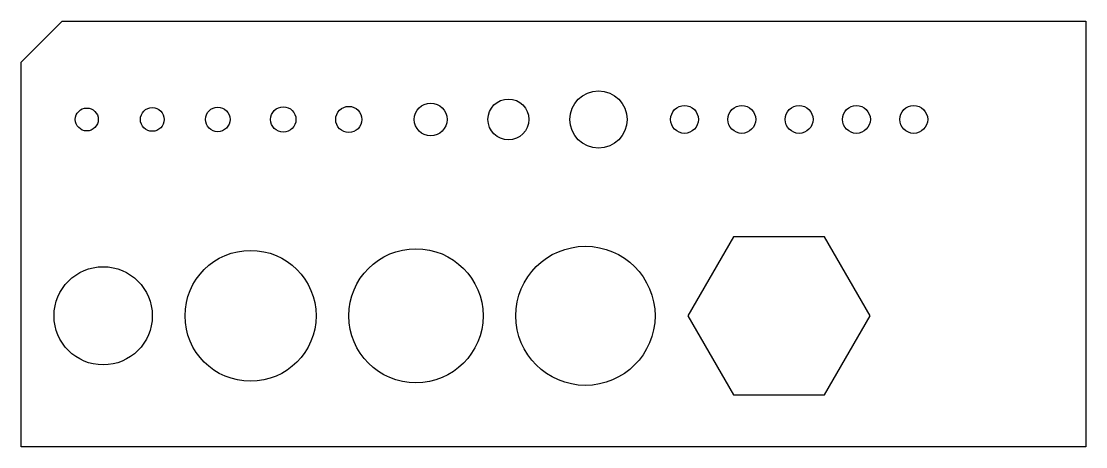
# Model space of a CAD drawing. Header units: millimetres. Extents: x 0 to 130, y 0 to 52.
import ezdxf

# ---------------------------------------------------------------- set-up
doc = ezdxf.new("R2010")
doc.units = ezdxf.units.MM
for name, color, linetype in [('CUT_HOLES', 1, 'Continuous'), ('CUT_OUTLINE', 7, 'Continuous'), ('POCKET_1', 5, 'Continuous'), ('POCKET_2', 4, 'Continuous'), ('POCKET_3', 3, 'Continuous'), ('POCKET_4', 6, 'Continuous'), ('POCKET_5', 2, 'Continuous')]:
    doc.layers.add(name, color=color, linetype=linetype)

msp = doc.modelspace()

# ---------------------------------------------------------------- linework, layer by layer
at = {"layer": 'CUT_HOLES'}
msp.add_lwpolyline([(103.69, 16), (98.11, 25.65), (86.97, 25.65), (81.4, 16), (86.97, 6.35), (98.11, 6.35)], close=True, dxfattribs=at)
for centre, radius in [((70.5, 40), 3.5), ((40, 40), 1.6), ((50, 40), 2), ((59.5, 40), 2.5), ((8, 40), 1.4), ((16, 40), 1.45), ((24, 40), 1.5), ((32, 40), 1.55), ((28, 16), 8), ((48.2, 16), 8.2), ((68.9, 16), 8.5), ((10, 16), 6)]:
    msp.add_circle(centre, radius, dxfattribs=at)
at = {"layer": 'CUT_OUTLINE'}
msp.add_lwpolyline([(5, 52), (130, 52), (130, 0), (0, 0), (0, 47)], close=True, dxfattribs=at)
at = {"layer": 'POCKET_1'}
msp.add_circle((81, 40), 1.7, dxfattribs=at)
at = {"layer": 'POCKET_2'}
msp.add_circle((88, 40), 1.7, dxfattribs=at)
at = {"layer": 'POCKET_3'}
msp.add_circle((95, 40), 1.7, dxfattribs=at)
at = {"layer": 'POCKET_4'}
msp.add_circle((102, 40), 1.7, dxfattribs=at)
at = {"layer": 'POCKET_5'}
msp.add_circle((109, 40), 1.7, dxfattribs=at)

doc.saveas('drawing.dxf')
